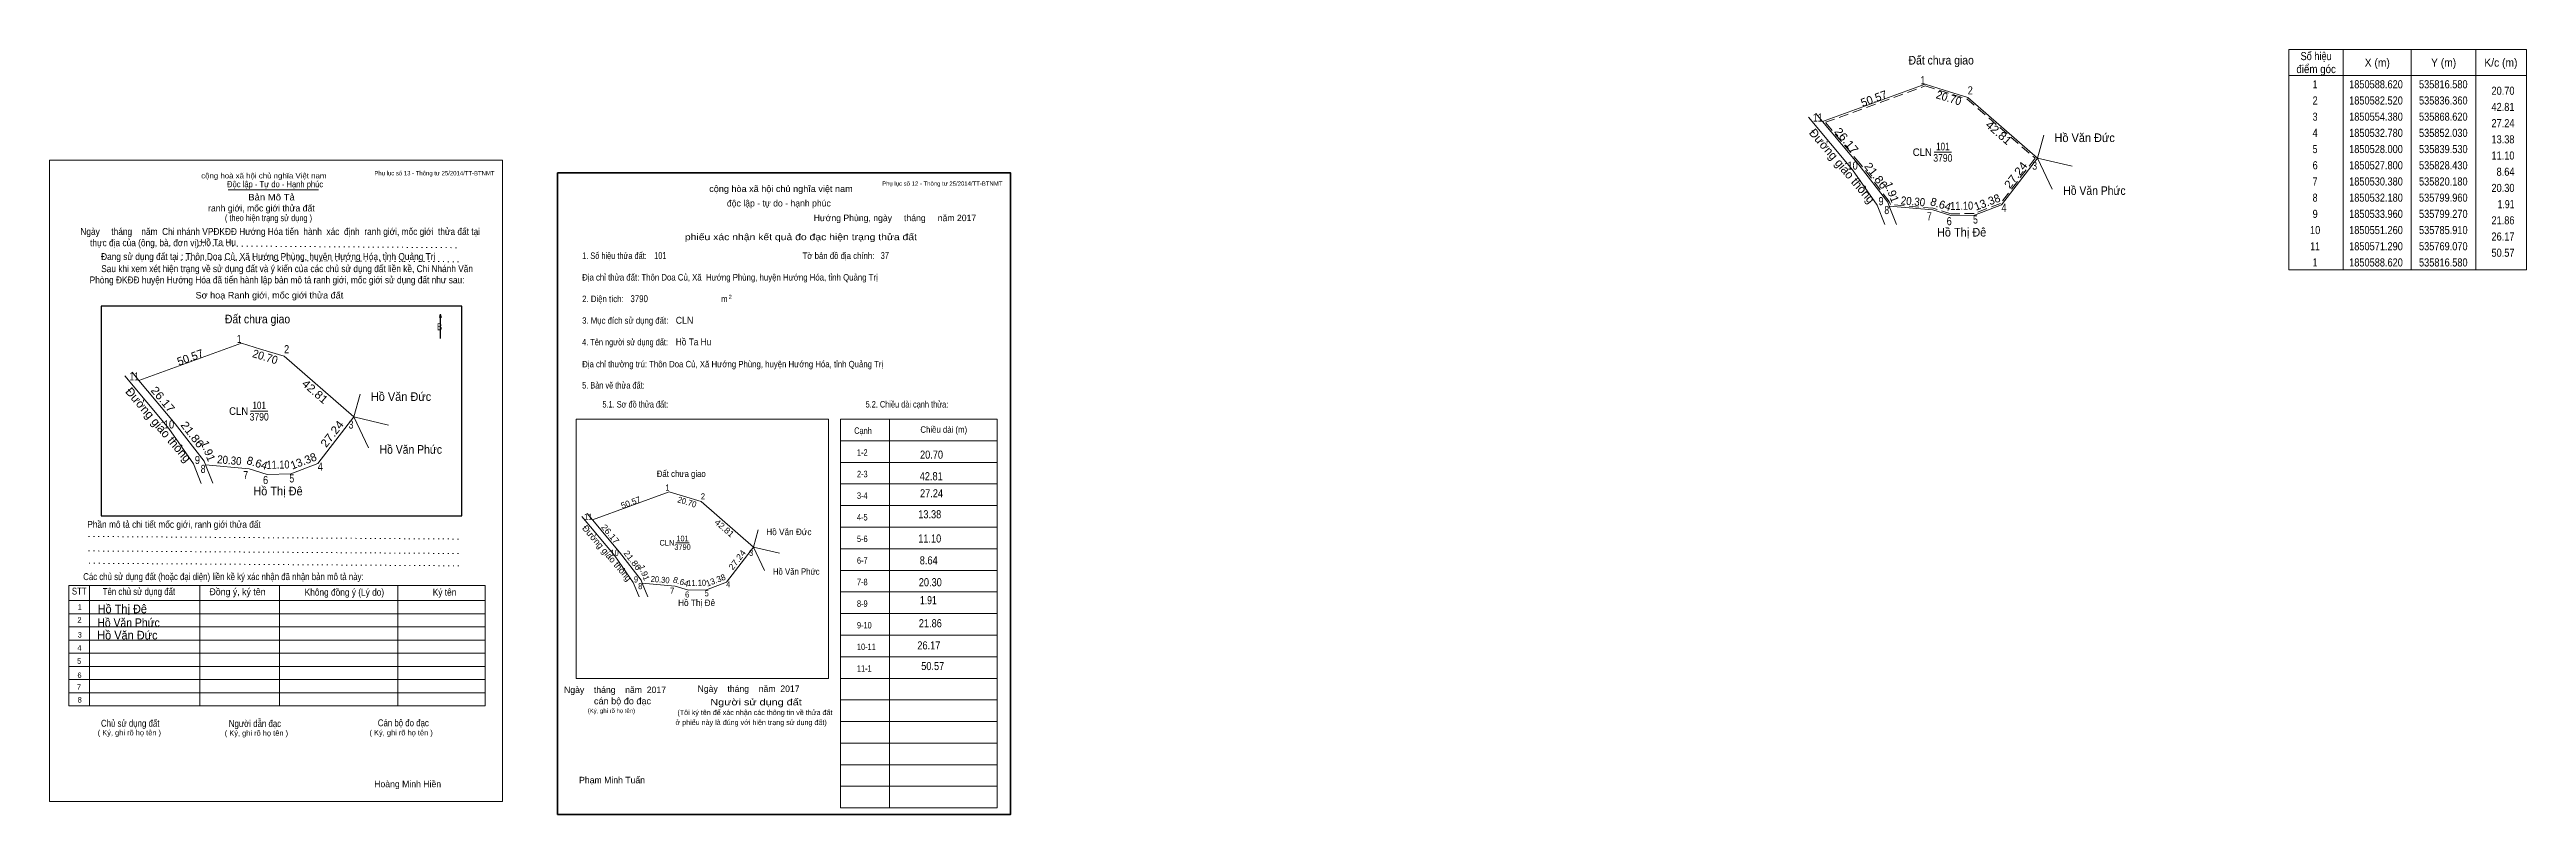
# Model space of a CAD drawing. Header units: metres. Extents: x 534947 to 536095, y 1850250 to 1850605.
import ezdxf
from ezdxf.enums import TextEntityAlignment as Align

# ---------------------------------------------------------------- set-up
doc = ezdxf.new("R2010")
doc.units = ezdxf.units.M
doc.header["$LTSCALE"] = 1.5
doc.linetypes.add('DOTTED', pattern=[1.5, 0.3, -1.2])
doc.linetypes.add('MEDIUM_DASHED', pattern=[4.5, 3, -1.5])
for name, color, linetype, lineweight in [('1', 7, 'MEDIUM_DASHED', 13), ('2', 7, 'Continuous', 13), ('62', 7, 'Continuous', 13), ('63', 7, 'Continuous', 13)]:
    doc.layers.add(name, color=color, linetype=linetype, lineweight=lineweight)
doc.layers.add('30', color=7, linetype='Continuous')
doc.layers.add('34', color=7, linetype='Continuous')

msp = doc.modelspace()

# ---------------------------------------------------------------- linework, layer by layer
at = {"layer": '1'}
msp.add_lwpolyline([(535816.6, 1850587.81), (535835.98, 1850581.84), (535867.57, 1850554.28), (535851.55, 1850533.42), (535839.38, 1850528.76), (535828.54, 1850528.57), (535820.33, 1850531.14), (535800.5, 1850532.9), (535799.94, 1850534.34), (535786.51, 1850551.74), (535770.36, 1850570.95)], close=True, dxfattribs=at)
at = {"layer": '1', "linetype": 'Continuous'}
msp.add_lwpolyline([(535157.12, 1850256.39), (535157.12, 1850553.39), (534947.12, 1850553.39), (534947.12, 1850256.39)], close=True, dxfattribs=at)
at = {"layer": '2'}
for p, q in [((535769.07, 1850571.29), (535765.88, 1850575.11)), ((535820.75, 1850557.11), (535828.84, 1850557.11)), ((535868.62, 1850554.38), (535871.58, 1850565)), ((535868.62, 1850554.38), (535875.41, 1850540.03)), ((535868.62, 1850554.38), (535884.8, 1850550.65)), ((535803.27, 1850523.67), (535799.96, 1850532.18)), ((534988.58, 1850451.43), (534985.39, 1850455.25)), ((535088.13, 1850434.52), (535091.09, 1850445.14)), ((535040.26, 1850437.25), (535048.35, 1850437.25)), ((535088.13, 1850434.52), (535094.92, 1850420.17)), ((535088.13, 1850434.52), (535104.31, 1850430.79)), ((535022.78, 1850403.81), (535019.47, 1850412.32)), ((535198.76, 1850386.92), (535196.36, 1850389.78)), ((535237.52, 1850376.28), (535243.58, 1850376.28)), ((535273.42, 1850374.23), (535275.64, 1850382.2)), ((535273.42, 1850374.23), (535278.51, 1850363.47)), ((535273.42, 1850374.23), (535285.56, 1850371.44)), ((535224.41, 1850351.2), (535221.92, 1850357.59))]:
    msp.add_line(p, q, dxfattribs=at)
for points in [[(535868.62, 1850554.38), (535836.36, 1850582.52), (535825.46, 1850585.79), (535816.58, 1850588.62), (535769.07, 1850571.29)], [(535762.49, 1850573.4), (535782.87, 1850548.97), (535794.32, 1850532.64), (535797.9, 1850523.65)], [(535769.07, 1850571.29), (535785.91, 1850551.26), (535799.27, 1850533.96), (535799.96, 1850532.18)], [(535799.96, 1850532.18), (535820.18, 1850530.38), (535828.43, 1850527.8), (535839.53, 1850528), (535852.03, 1850532.78), (535868.62, 1850554.38)], [(535088.13, 1850434.52), (535055.87, 1850462.66), (535044.97, 1850465.93), (535036.09, 1850468.76), (534988.58, 1850451.43)], [(534982, 1850453.54), (535002.38, 1850429.11), (535013.83, 1850412.78), (535017.41, 1850403.79)], [(534988.58, 1850451.43), (535005.42, 1850431.4), (535018.78, 1850414.1), (535019.47, 1850412.32)], [(535019.47, 1850412.32), (535039.69, 1850410.52), (535047.94, 1850407.94), (535059.04, 1850408.14), (535071.54, 1850412.92), (535088.13, 1850434.52)], [(535273.42, 1850374.23), (535249.22, 1850395.34), (535241.05, 1850397.79), (535234.39, 1850399.91), (535198.76, 1850386.92)], [(535193.82, 1850388.5), (535209.11, 1850370.18), (535217.7, 1850357.93), (535220.38, 1850351.19)], [(535198.76, 1850386.92), (535211.39, 1850371.89), (535221.41, 1850358.92), (535221.92, 1850357.59)], [(535221.92, 1850357.59), (535237.09, 1850356.23), (535243.28, 1850354.3), (535251.6, 1850354.45), (535260.98, 1850358.03), (535273.42, 1850374.23)]]:
    msp.add_lwpolyline(points, dxfattribs=at)
at = {"layer": '62'}
for p, q in [((535029.92, 1850539.69), (535071.82, 1850539.69)), ((534956.12, 1850356.49), (535149.12, 1850356.49)), ((534956.12, 1850300.69), (534956.12, 1850356.49)), ((534965.72, 1850300.69), (534965.72, 1850356.49)), ((535016.82, 1850300.69), (535016.82, 1850356.29)), ((535053.72, 1850300.69), (535053.72, 1850356.29)), ((535108.52, 1850300.69), (535108.52, 1850356.49)), ((535149.12, 1850300.69), (535149.12, 1850356.49)), ((534956.12, 1850349.49), (535149.12, 1850349.49)), ((534956.12, 1850343.39), (535149.12, 1850343.39)), ((534956.12, 1850337.29), (535149.12, 1850337.29)), ((534956.12, 1850331.19), (535149.12, 1850331.19)), ((534956.12, 1850325.09), (535149.12, 1850325.09)), ((534956.12, 1850318.99), (535149.12, 1850318.99)), ((534956.12, 1850312.89), (535149.12, 1850312.89)), ((534956.12, 1850306.79), (535149.12, 1850306.79)), ((534956.12, 1850300.69), (535149.12, 1850300.69))]:
    msp.add_line(p, q, dxfattribs=at)
at = {"layer": '62', "linetype": 'DOTTED'}
for p, q in [((535016.02, 1850513.79), (535136.62, 1850512.89)), ((535008.02, 1850507.19), (535137.52, 1850506.39)), ((534965.22, 1850379.19), (535136.92, 1850377.99)), ((534965.22, 1850372.49), (535136.92, 1850371.29)), ((534965.42, 1850366.79), (535137.12, 1850365.59))]:
    msp.add_line(p, q, dxfattribs=at)
at = {"layer": '62', "lineweight": 25}
for p, q in [((535128.22, 1850482.09), (535127.82, 1850480.59)), ((535128.22, 1850482.19), (535128.22, 1850470.89)), ((535128.22, 1850482.09), (535128.72, 1850480.59))]:
    msp.add_line(p, q, dxfattribs=at)
msp.add_lwpolyline([(534971.12, 1850388.69), (535138.32, 1850388.69), (535138.32, 1850485.89), (534971.12, 1850485.89)], close=True, dxfattribs=at)
at = {"layer": '63'}
for p, q in [((536010.45, 1850604.63), (536010.45, 1850502.63)), ((536041.95, 1850604.63), (536041.95, 1850502.63)), ((536071.95, 1850604.63), (536071.95, 1850502.63)), ((535985.25, 1850592.63), (536095.35, 1850592.63)), ((535191.22, 1850433.49), (535308.22, 1850433.49)), ((535191.22, 1850313.49), (535191.22, 1850433.49)), ((535308.22, 1850313.49), (535308.22, 1850433.49)), ((535313.72, 1850433.49), (535386.42, 1850433.49)), ((535313.72, 1850253.49), (535313.72, 1850433.49)), ((535336.52, 1850253.49), (535336.52, 1850433.49)), ((535386.42, 1850253.49), (535386.42, 1850433.49)), ((535313.72, 1850423.49), (535386.42, 1850423.49)), ((535313.72, 1850413.49), (535386.42, 1850413.49)), ((535313.72, 1850403.49), (535386.42, 1850403.49)), ((535313.72, 1850393.49), (535386.42, 1850393.49)), ((535313.72, 1850383.49), (535386.42, 1850383.49)), ((535313.72, 1850373.49), (535386.42, 1850373.49)), ((535313.72, 1850363.49), (535386.42, 1850363.49)), ((535313.72, 1850353.49), (535386.42, 1850353.49)), ((535313.72, 1850343.49), (535386.42, 1850343.49)), ((535313.72, 1850333.49), (535386.42, 1850333.49)), ((535313.72, 1850323.49), (535386.42, 1850323.49)), ((535191.22, 1850313.49), (535308.22, 1850313.49)), ((535313.72, 1850313.49), (535386.42, 1850313.49)), ((535313.72, 1850303.49), (535386.42, 1850303.49)), ((535313.72, 1850293.49), (535386.42, 1850293.49)), ((535313.72, 1850283.49), (535386.42, 1850283.49)), ((535313.72, 1850273.49), (535386.42, 1850273.49)), ((535313.72, 1850263.49), (535386.42, 1850263.49)), ((535313.72, 1850253.49), (535386.42, 1850253.49))]:
    msp.add_line(p, q, dxfattribs=at)
msp.add_lwpolyline([(535985.25, 1850604.63), (536095.35, 1850604.63), (536095.35, 1850502.63), (535985.25, 1850502.63)], close=True, dxfattribs=at)
at = {"layer": '63', "lineweight": 35}
msp.add_lwpolyline([(535182.62, 1850250.49), (535182.62, 1850547.49), (535392.62, 1850547.49), (535392.62, 1850250.49)], close=True, dxfattribs=at)

# ---------------------------------------------------------------- texts
at = {"layer": '2'}
for s, height, width, p in [('Đất chưa giao', 4, 0.9, (535824.035, 1850597.72)), ('101', 3.5, 0.8, (535824.795, 1850558)), ('Hồ Văn Đức', 4, 0.95, (535890.54, 1850561.81)), ('3790', 3.5, 0.85, (535824.8, 1850552.72)), ('Hồ Văn Phức', 4, 0.9, (535895.09, 1850537.34)), ('Hồ Thị Đê', 4, 0.95, (535833.51, 1850518.08)), ('Đất chưa giao', 4, 0.9, (535043.545, 1850477.86)), ('101', 3.5, 0.8, (535044.305, 1850438.14)), ('Hồ Văn Đức', 4, 0.95, (535110.05, 1850441.95)), ('3790', 3.5, 0.85, (535044.31, 1850432.86)), ('Hồ Văn Phức', 4, 0.9, (535114.6, 1850417.48)), ('Đất chưa giao', 3, 0.9, (535239.975, 1850406.73)), ('Hồ Thị Đê', 4, 0.95, (535053.02, 1850398.22)), ('3790', 2.625, 0.85, (535240.55, 1850372.98)), ('101', 2.625, 0.8, (535240.55, 1850376.94)), ('Hồ Văn Đức', 3, 0.95, (535289.86, 1850379.8)), ('Hồ Văn Phức', 3, 0.9, (535293.275, 1850361.44)), ('Hồ Thị Đê', 3, 0.95, (535247.08, 1850347)), ('Hồ Văn Phức', 4, 0.9, (534983.76, 1850337.28)), ('Hồ Thị Đê', 4, 0.95, (534980.85, 1850343.65)), ('Hồ Văn Đức', 4, 0.95, (534983.2, 1850331.5))]:
    msp.add_text(s, height=height, dxfattribs=dict(at, width=width)).set_placement(p, align=Align.CENTER)
for height, p in [(4, (535776.579, 1850549.46)), (4, (534996.089, 1850429.6)), (3, (535204.389, 1850370.535))]:
    msp.add_text('Đường giao thông', height=height, rotation=310.529, dxfattribs=at).set_placement(p, align=Align.CENTER)
at = {"layer": '2', "width": 0.95}
for height, p in [(3.5, (535819.74, 1850555.36)), (3.5, (535039.25, 1850435.5)), (2.625, (535236.76, 1850374.96))]:
    msp.add_text('CLN', height=height, dxfattribs=at).set_placement(p, align=Align.RIGHT)
at = {"layer": '30', "width": 0.85}
for s, p in [('1-2', (535321.42, 1850416.59)), ('2-3', (535321.42, 1850406.59)), ('3-4', (535321.42, 1850396.59)), ('4-5', (535321.42, 1850386.59)), ('5-6', (535321.42, 1850376.59)), ('6-7', (535321.42, 1850366.59)), ('7-8', (535321.42, 1850356.59)), ('8-9', (535321.42, 1850346.59)), ('9-10', (535321.42, 1850336.59)), ('10-11', (535321.42, 1850326.59)), ('11-1', (535321.42, 1850316.59))]:
    msp.add_text(s, height=3, dxfattribs=at).set_placement(p)
at = {"layer": '34'}
for s, width, p in [('Hồ Ta Hu', 0.9, (535017.02, 1850513.79)), ('101', 0.8, (535227.42, 1850507.69)), ('37', 0.8, (535332.42, 1850507.69)), ('3790', 0.85, (535216.42, 1850487.69)), ('CLN', 0.95, (535237.42, 1850477.69)), ('Hồ Ta Hu', 0.9, (535237.42, 1850467.69))]:
    msp.add_text(s, height=3.2, dxfattribs=dict(at, width=width)).set_placement(p)
at = {"layer": '62'}
for s, height, width, p in [('cộng hoà xã hội chủ nghĩa Việt nam', 2.474, 1.1, (535017.42, 1850544.99)), ('Độc lập - Tự do - Hạnh phúc', 2.828, 0.9, (535029.42, 1850540.89)), ('Bản Mô Tả', 3, 1.1, (535039.22, 1850534.79)), ('Ngày     tháng    năm  Chi nhánh VPĐKĐĐ Hướng Hóa tiến  hành  xác  định  ranh giới, mốc giới  thửa đất tại ', 3.2, 0.9, (534961.42, 1850518.79)), ('( theo hiện trạng sử dụng )', 3, 0.85, (535028.42, 1850525.19)), ('thực địa của (ông, bà, đơn vị): ', 3.2, 0.9, (534965.92, 1850513.59)), ('Đang sử dụng đất tại : Thôn Doa Củ, Xã Hướng Phùng, huyện Hướng Hóa, tỉnh Quảng Trị', 3.2, 0.9, (534971.02, 1850507.19)), ('Phòng ĐKĐĐ huyện Hướng Hóa đã tiến hành lập bản mô tả ranh giới, mốc giới sử dụng đất như sau:', 3.2, 0.9, (534965.72, 1850496.39)), ('     Sau khi xem xét hiện trạng về sử dụng đất và ý kiến của các chủ sử dụng đất liền kề, Chi Nhánh Văn ', 3.2, 0.9, (534965.72, 1850501.59)), ('Sơ hoạ Ranh giới, mốc giới thửa đất', 3, 1.05, (535014.82, 1850489.39)), ('B', 3.2, 0.85, (535126.72, 1850474.69)), ('Phần mô tả chi tiết mốc giới, ranh giới thửa đất ', 3.2, 0.9, (534964.62, 1850383.19)), ('Các chủ sử dụng đất (hoặc đại diện) liền kề ký xác nhận đã nhận bản mô tả này:', 3.2, 0.85, (534962.72, 1850358.99))]:
    msp.add_text(s, height=height, dxfattribs=dict(at, width=width)).set_placement(p)
msp.add_text('ranh giới, mốc giới thửa đất', height=3, dxfattribs=at).set_placement((535020.62, 1850529.69))
for s, height, width, p in [('STT', 3.2, 0.85, (534960.9, 1850352.29)), ('Tên chủ sử dụng đất', 3.2, 0.85, (534988.55, 1850352.09)), ('Đồng ý, ký tên', 3.2, 0.95, (535034.25, 1850351.99)), ('Không đồng ý (Lý do)', 3.2, 0.9, (535083.81, 1850351.79)), ('Ký tên', 3.2, 0.9, (535130.23, 1850351.79)), ('2', 2.5, 0.85, (534961.01, 1850339.29)), ('1', 2.5, 0.75, (534961.13, 1850345.29)), ('4', 2.5, 0.9, (534960.96, 1850326.29)), ('3', 2.5, 0.85, (534961.14, 1850332.39)), ('5', 2.5, 0.9, (534960.86, 1850320.19)), ('6', 2.5, 0.95, (534961.01, 1850313.69)), ('8', 2.5, 0.95, (534961.11, 1850302.29)), ('Chủ sử dụng đất', 3.2, 0.85, (534984.52, 1850291.09)), ('Người dẫn đạc', 3.2, 0.85, (535042.35, 1850290.99)), ('Cán bộ đo đạc', 3.2, 0.85, (535111.12, 1850291.29))]:
    msp.add_text(s, height=height, dxfattribs=dict(at, width=width)).set_placement(p, align=Align.CENTER)
for s, p in [('7', (534960.76, 1850308.19)), ('( Ký, ghi rõ họ tên )', (534984.12, 1850287.09)), ('( Ký, ghi rõ họ tên )', (535043.02, 1850286.89)), ('( Ký, ghi rõ họ tên )', (535110.12, 1850287.09))]:
    msp.add_text(s, height=2.5, dxfattribs=at).set_placement(p, align=Align.CENTER)
at = {"layer": '63'}
for s, height, width, p in [('Số hiệu', 3.75, 0.85, (535997.85, 1850599.75)), ('điểm góc', 3.75, 0.9, (535997.855, 1850593.75)), ('X (m)', 3.75, 0.95, (536026.205, 1850596.75)), ('Y (m)', 3.75, 0.95, (536056.95, 1850596.75)), ('K/c (m)', 3.75, 0.95, (536083.5, 1850596.75)), (' 2', 3.75, 0.85, (535996.8, 1850579.2)), (' 1', 3.75, 0.75, (535996.8, 1850586.7)), ('1850588.620', 3.75, 0.85, (536025.6, 1850586.7)), ('1850582.520', 3.75, 0.85, (536025.6, 1850579.2)), ('535816.580', 3.75, 0.85, (536056.8, 1850586.7)), ('535836.360', 3.75, 0.85, (536056.8, 1850579.2)), (' 4', 3.75, 0.85, (535996.8, 1850564.2)), (' 3', 3.75, 0.8, (535996.805, 1850571.7)), ('1850554.380', 3.75, 0.85, (536025.6, 1850571.7)), ('1850532.780', 3.75, 0.85, (536025.6, 1850564.2)), ('535868.620', 3.75, 0.85, (536056.8, 1850571.7)), ('535852.030', 3.75, 0.85, (536056.8, 1850564.2)), (' 5', 3.75, 0.8, (535996.795, 1850556.7)), ('1850528.000', 3.75, 0.85, (536025.6, 1850556.7)), ('535839.530', 3.75, 0.85, (536056.8, 1850556.7)), (' 6', 3.75, 0.85, (535996.8, 1850549.2)), (' 7', 3.75, 0.8, (535996.8, 1850541.7)), ('1850527.800', 3.75, 0.85, (536025.6, 1850549.2)), ('1850530.380', 3.75, 0.85, (536025.6, 1850541.7)), ('535828.430', 3.75, 0.85, (536056.8, 1850549.2)), ('535820.180', 3.75, 0.85, (536056.8, 1850541.7)), ('cộng hòa xã hội chủ nghĩa việt nam', 3, 1.05, (535286.19, 1850538.69)), (' 8', 3.75, 0.8, (535996.8, 1850534.2)), ('1850532.180', 3.75, 0.85, (536025.6, 1850534.2)), ('535799.960', 3.75, 0.85, (536056.8, 1850534.2)), (' 10', 3.75, 0.85, (535996.8, 1850519.2)), (' 9', 3.75, 0.85, (535996.8, 1850526.7)), ('1850533.960', 3.75, 0.85, (536025.6, 1850526.7)), ('1850551.260', 3.75, 0.85, (536025.6, 1850519.2)), ('535799.270', 3.75, 0.85, (536056.8, 1850526.7)), ('535785.910', 3.75, 0.85, (536056.8, 1850519.2)), (' 11', 3.75, 0.8, (535996.8, 1850511.7)), ('1850571.290', 3.75, 0.85, (536025.6, 1850511.7)), ('535769.070', 3.75, 0.85, (536056.8, 1850511.7)), (' 1', 3.75, 0.75, (535996.8, 1850504.2)), ('1850588.620', 3.75, 0.85, (536025.6, 1850504.2)), ('535816.580', 3.75, 0.85, (536056.8, 1850504.2))]:
    msp.add_text(s, height=height, dxfattribs=dict(at, width=width)).set_placement(p, align=Align.CENTER)
for s, height, width, p in [(' 1', 3.75, 0.75, (535816.58, 1850588.62)), (' 2', 3.75, 0.85, (535838.7, 1850583.89)), ('42.81', 3.75, 0.85, (536089.8, 1850576.2)), ('20.70', 3.75, 0.85, (536089.8, 1850583.7)), (' 11', 3.75, 0.8, (535769.07, 1850571.29)), ('27.24', 3.75, 0.85, (536089.8, 1850568.7)), ('13.38', 3.75, 0.85, (536089.8, 1850561.2)), ('11.10', 3.75, 0.85, (536089.8, 1850553.7)), (' 10', 3.75, 0.85, (535785.35, 1850549.05)), (' 3', 3.75, 0.8, (535868.48, 1850549)), ('8.64', 3.75, 0.85, (536089.8, 1850546.2)), (' 9', 3.75, 0.85, (535797.34, 1850532.58)), ('20.30', 3.75, 0.85, (536089.8, 1850538.7)), ('1.91', 3.75, 0.8, (536089.8, 1850531.2)), (' 8', 3.75, 0.8, (535799.92, 1850528.46)), (' 7', 3.75, 0.8, (535819.66, 1850525.59)), (' 6', 3.75, 0.85, (535828.94, 1850523.32)), (' 5', 3.75, 0.8, (535841.04, 1850524.07)), (' 4', 3.75, 0.85, (535854.33, 1850529.5)), ('21.86', 3.75, 0.85, (536089.8, 1850523.7)), ('phiếu xác nhận kết quả đo đạc hiện trạng thửa đất', 3, 1.2, (535349.24, 1850516.39)), ('50.57', 3.75, 0.85, (536089.8, 1850508.7)), ('26.17', 3.75, 0.85, (536089.8, 1850516.2)), (' 1', 3.75, 0.75, (535036.09, 1850468.76)), (' 2', 3.75, 0.85, (535058.21, 1850464.03)), (' 11', 3.75, 0.8, (534988.58, 1850451.43)), (' 10', 3.75, 0.85, (535004.86, 1850429.19)), (' 3', 3.75, 0.8, (535087.99, 1850429.14)), ('20.70', 3.75, 0.85, (535361.32, 1850415.2)), (' 9', 3.75, 0.85, (535016.85, 1850412.72)), (' 8', 3.75, 0.8, (535019.43, 1850408.6)), (' 7', 3.75, 0.8, (535039.17, 1850405.73)), (' 6', 3.75, 0.85, (535048.45, 1850403.46)), (' 5', 3.75, 0.8, (535060.55, 1850404.21)), (' 4', 3.75, 0.85, (535073.84, 1850409.64)), ('42.81', 3.75, 0.85, (535361.18, 1850405.21)), (' 1', 2.812, 0.75, (535234.52, 1850400.45)), (' 2', 2.812, 0.85, (535250.98, 1850396.36)), ('27.24', 3.75, 0.85, (535361.32, 1850397.3)), (' 11', 2.812, 0.8, (535198.75, 1850386.91)), ('13.38', 3.75, 0.85, (535360.49, 1850387.6)), (' 10', 2.812, 0.85, (535210.97, 1850370.23)), (' 3', 2.812, 0.8, (535273.31, 1850370.19)), ('11.10', 3.75, 0.85, (535360.48, 1850376.37)), ('8.64', 3.75, 0.85, (535358.83, 1850366.25)), (' 9', 2.812, 0.85, (535219.96, 1850357.88)), (' 8', 2.812, 0.8, (535221.89, 1850354.78)), (' 7', 2.812, 0.8, (535236.7, 1850352.63)), (' 6', 2.812, 0.85, (535243.66, 1850350.93)), (' 5', 2.812, 0.8, (535252.73, 1850351.49)), (' 4', 2.812, 0.85, (535262.7, 1850355.56)), ('20.30', 3.75, 0.85, (535360.75, 1850356.13)), ('1.91', 3.75, 0.8, (535358.41, 1850347.81)), ('21.86', 3.75, 0.85, (535360.76, 1850337.14)), ('26.17', 3.75, 0.85, (535360.08, 1850326.89)), ('50.57', 3.75, 0.85, (535361.87, 1850317.32)), ('cán bộ đo đạc', 3, 1.05, (535225.96, 1850301.49)), ('Người sử dụng đất', 3, 1.25, (535295.8, 1850300.99))]:
    msp.add_text(s, height=height, dxfattribs=dict(at, width=width)).set_placement(p, align=Align.RIGHT)
for s, height, rotation, p in [('50.57', 3.75, 20.04, (535793.472, 1850580.2)), ('1.91', 3.75, 291.188, (535799.364, 1850537.968)), ('8.64', 3.75, 342.634, (535823.28, 1850531.254)), ('13.38', 3.75, 20.927, (535846, 1850532.23)), ('50.57', 3.75, 20.04, (535012.982, 1850460.34)), ('1.91', 3.75, 291.188, (535018.874, 1850418.108)), ('8.64', 3.75, 342.634, (535042.79, 1850411.394)), ('13.38', 3.75, 20.927, (535065.505, 1850412.368)), ('50.57', 2.812, 20.04, (535217.058, 1850393.591)), ('1.91', 2.813, 291.188, (535221.476, 1850361.913)), ('13.38', 2.812, 20.927, (535256.453, 1850357.614)), ('8.64', 2.813, 342.634, (535239.41, 1850356.884))]:
    msp.add_text(s, height=height, rotation=rotation, dxfattribs=at).set_placement(p, align=Align.CENTER)
for s, height, rotation, width, p in [('20.70', 3.75, 342.861, 0.95, (535827.017, 1850580.441)), ('26.17', 3.75, 310.055, 1.1, (535778.71, 1850561.302)), ('42.81', 3.75, 318.902, 1.1, (535849.447, 1850564.735)), ('21.86', 3.75, 307.677, 1.1, (535792.372, 1850545.106)), ('27.24', 3.75, 52.474, 1.1, (535860.08, 1850545.398)), ('20.30', 3.75, 354.913, 0.9, (535810.809, 1850532.492)), ('11.10', 3.75, 1.032, 0.85, (535833.561, 1850530.439)), ('20.70', 3.75, 342.861, 0.95, (535046.527, 1850460.581)), ('26.17', 3.75, 310.055, 1.1, (534998.22, 1850441.442)), ('42.81', 3.75, 318.902, 1.1, (535068.957, 1850444.875)), ('21.86', 3.75, 307.677, 1.1, (535011.882, 1850425.246)), ('27.24', 3.75, 52.474, 1.1, (535079.59, 1850425.538)), ('20.30', 3.75, 354.913, 0.9, (535030.319, 1850412.632)), ('11.10', 3.75, 1.032, 0.85, (535053.071, 1850410.579)), ('20.70', 2.812, 342.861, 0.95, (535242.216, 1850393.766)), ('26.17', 2.812, 310.055, 1.1, (535205.989, 1850379.415)), ('42.81', 2.812, 318.902, 1.1, (535259.041, 1850381.986)), ('21.86', 2.812, 307.677, 1.1, (535216.239, 1850367.27)), ('27.24', 2.812, 52.474, 1.1, (535267.008, 1850367.488)), ('20.30', 2.812, 354.913, 0.9, (535230.06, 1850357.806)), ('11.10', 2.812, 1.032, 0.85, (535247.125, 1850356.274))]:
    msp.add_text(s, height=height, rotation=rotation, dxfattribs=dict(at, width=width)).set_placement(p, align=Align.CENTER)
for s, height, p in [('Phụ lục số 13 - Thông tư 25/2014/TT-BTNMT', 2, (535153.42, 1850546.39)), ('Phụ lục số 12 - Thông tư 25/2014/TT-BTNMT', 2, (535388.82, 1850541.59)), ('Ngày    tháng    năm  2017', 3, (535232.92, 1850306.69)), ('Ngày    tháng    năm  2017', 3, (535294.82, 1850307.19)), ('(Ký, ghi rõ họ tên)', 2, (535218.56, 1850297.49))]:
    msp.add_text(s, height=height, dxfattribs=at).set_placement(p, align=Align.RIGHT)
for s, height, p in [('độc lập - tự do - hạnh phúc', 3, (535285.23, 1850531.99)), ('Hướng Phùng, ngày     tháng     năm 2017', 3, (535339.02, 1850525.19)), ('ở phiếu này là đúng với hiện trạng sử dụng đất)', 2.4, (535272.35, 1850291.89)), ('(Tôi ký tên để xác nhận các thông tin về thửa đất ', 2.4, (535274.57, 1850296.49)), ('Hoàng Minh Hiền', 3, (535113.13, 1850263.09)), ('Phạm Minh Tuấn', 3, (535207.89, 1850264.89))]:
    msp.add_text(s, height=height, dxfattribs=at).set_placement(p, align=Align.CENTER)
for s, height, width, p in [('1. Số hiệu thửa đất:', 3, 0.85, (535194.02, 1850507.69)), ('Tờ bản đồ địa chính:', 3, 0.9, (535296.22, 1850507.69)), ('Địa chỉ thửa đất: Thôn Doa Củ, Xã  Hướng Phùng, huyện Hướng Hóa, tỉnh Quảng Trị', 3, 0.9, (535194.02, 1850497.69)), ('2. Diện tích:', 3, 0.9, (535194.02, 1850487.69)), ('m', 3, 0.9, (535258.42, 1850487.69)), ('2', 2, 0.8, (535261.92, 1850489.09)), ('3. Mục đích sử dụng đất:', 3, 0.9, (535194.02, 1850477.69)), ('4. Tên người sử dụng đất:', 3, 0.85, (535194.02, 1850467.69)), ('Địa chỉ thường trú: Thôn Doa Củ, Xã Hướng Phùng, huyện Hướng Hóa, tỉnh Quảng Trị', 3, 0.9, (535194.02, 1850457.49)), ('5. Bản vẽ thửa đất:', 3, 0.85, (535194.02, 1850447.69)), ('5.1. Sơ đồ thửa đất:', 3, 0.85, (535203.42, 1850438.89)), ('5.2. Chiều dài cạnh thửa:', 3, 0.85, (535325.42, 1850438.89)), ('Chiều dài (m)', 3, 0.9, (535350.82, 1850427.19)), ('Cạnh', 3, 0.85, (535320.12, 1850426.69))]:
    msp.add_text(s, height=height, dxfattribs=dict(at, width=width)).set_placement(p)

doc.saveas('drawing.dxf')
